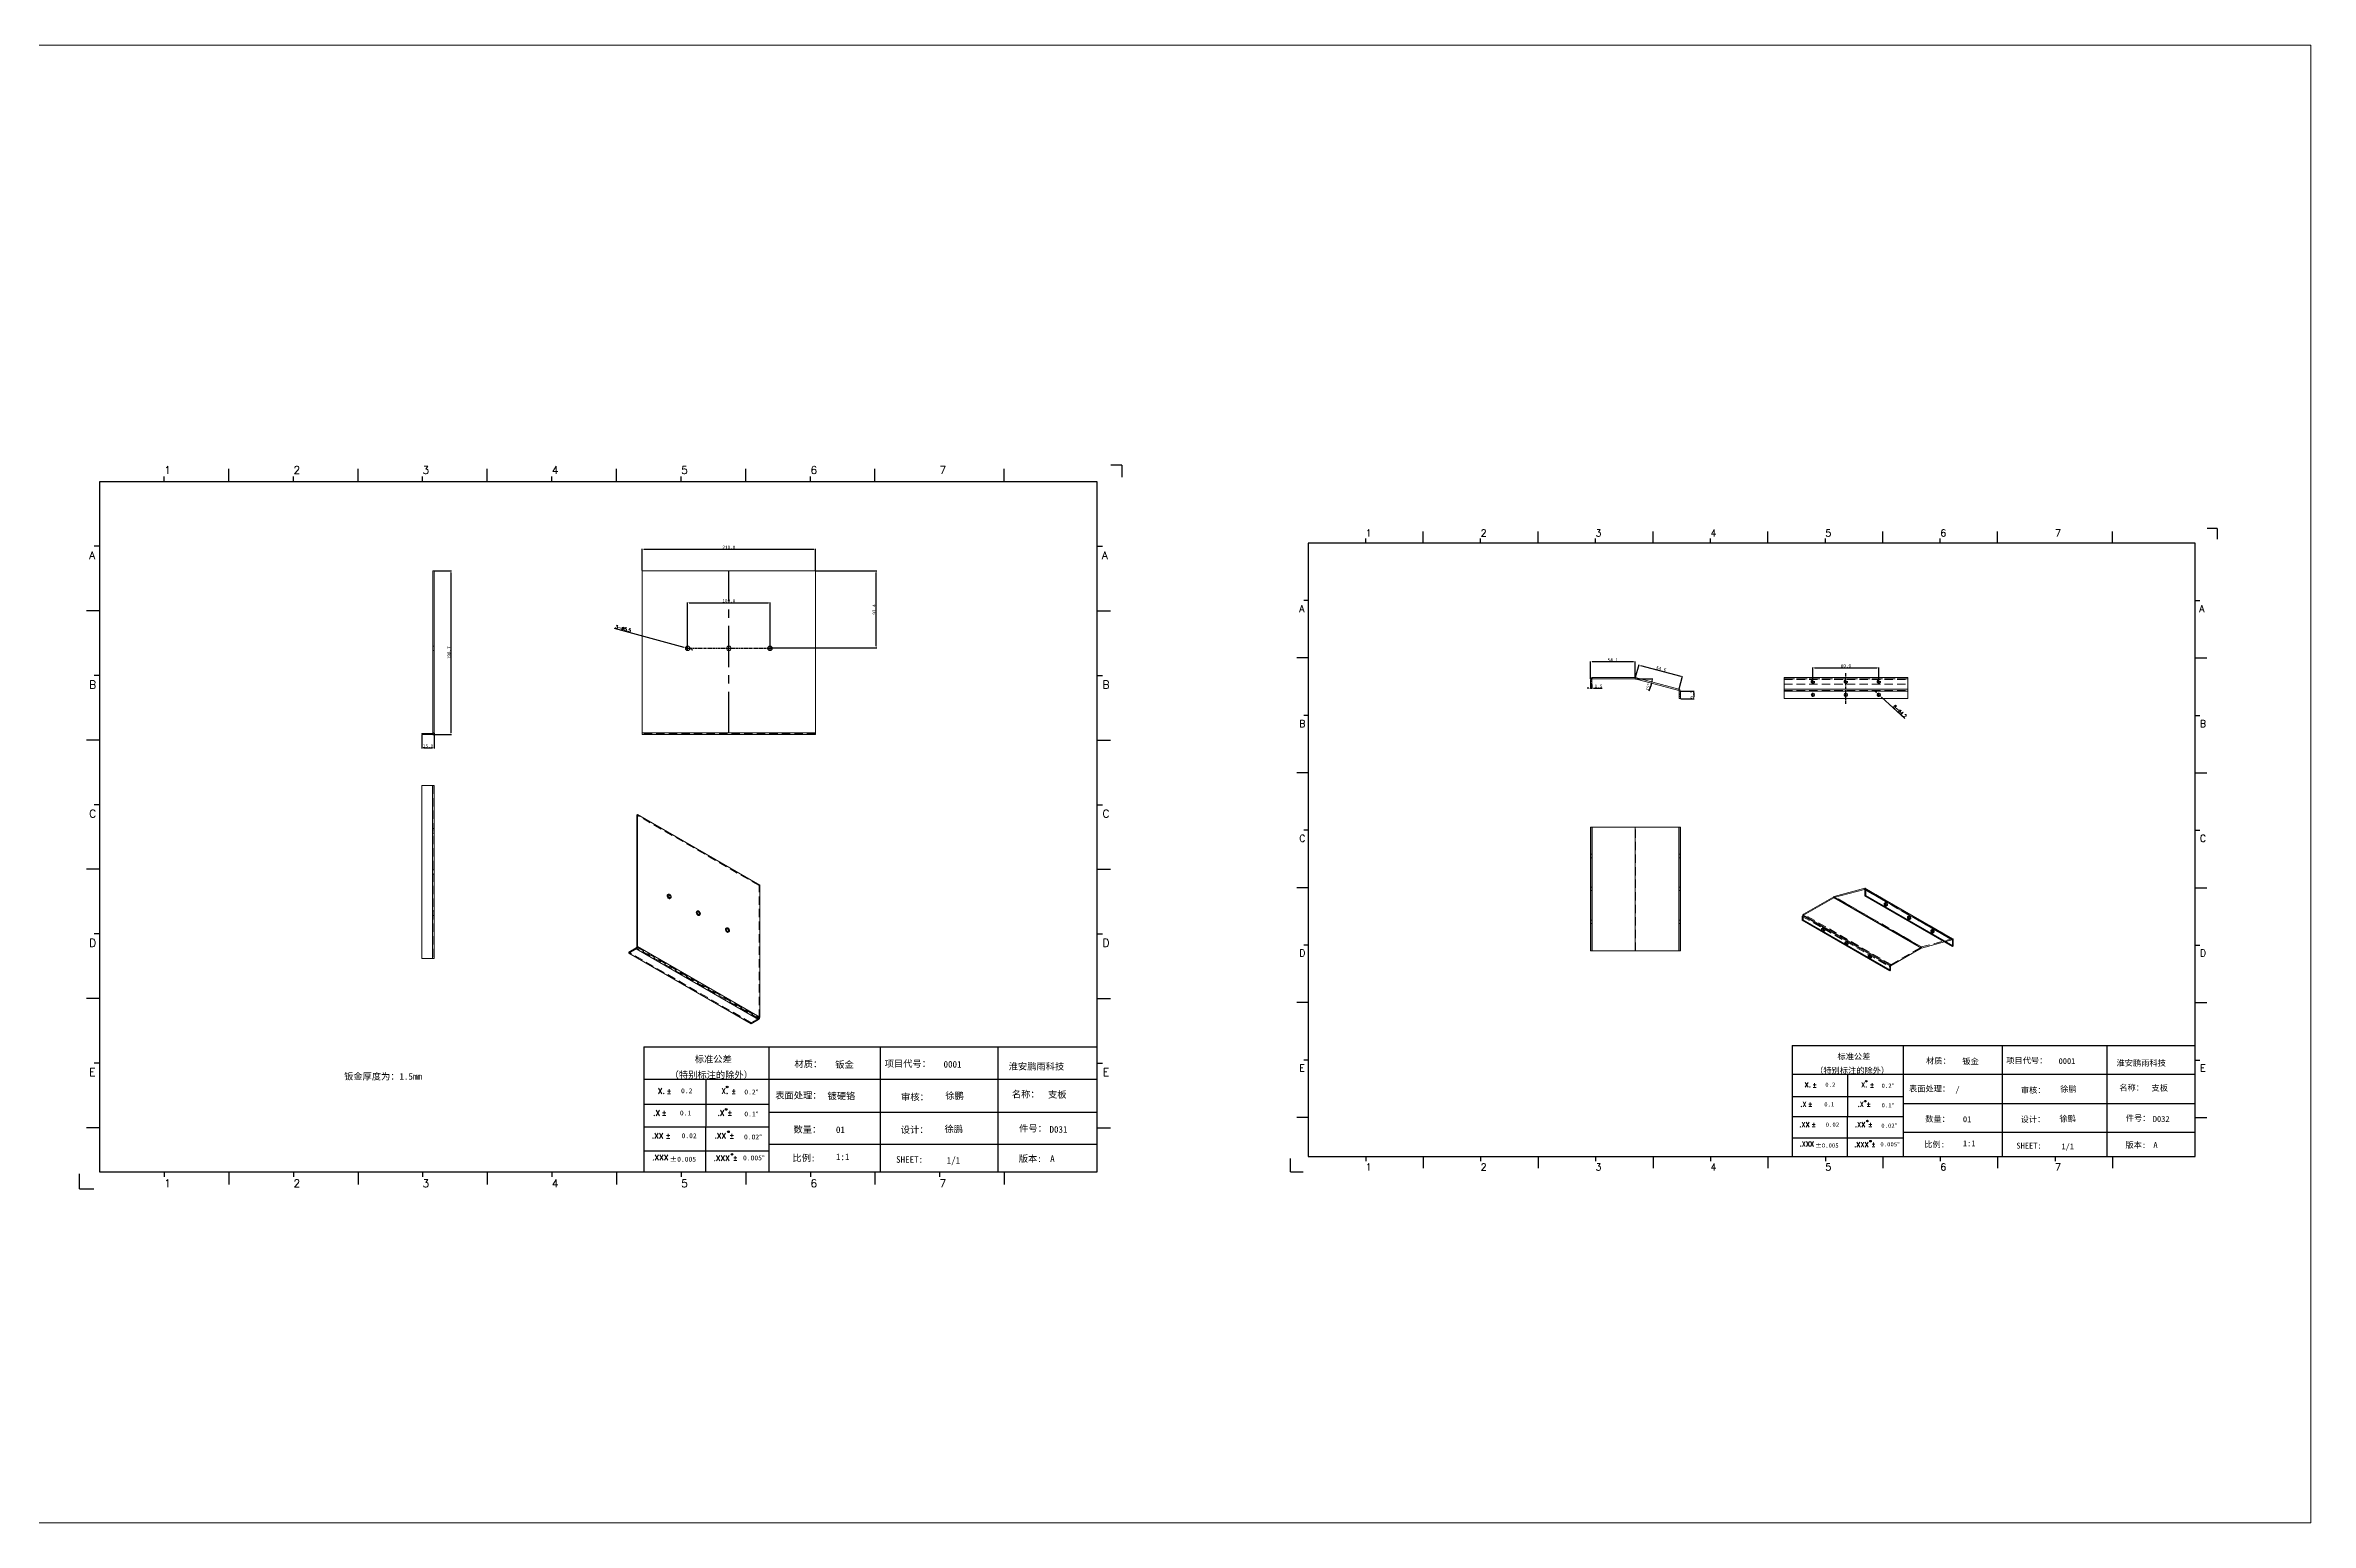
# Model space of a CAD drawing. Extents: x 83 to 30050, y -7164 to 695.
# Drawn here: x 8573 to 11322, y -4248 to -2455 of the extents above; entities that cross this region are included whole.
import ezdxf
from ezdxf.enums import TextEntityAlignment as Align

# ---------------------------------------------------------------- set-up
doc = ezdxf.new("R2010")
doc.units = 0
doc.header["$LTSCALE"] = 8
doc.header["$MEASUREMENT"] = 0
doc.header["$PDSIZE"] = 5
doc.linetypes.add('CENTER', pattern=[2, 1.25, -0.25, 0.25, -0.25])
doc.linetypes.add('HIDDEN', pattern=[1.905, 1.27, -0.635])
doc.layers.get('0').update_dxf_attribs({"linetype": 'CONTINUOUS'})
doc.layers.get('Defpoints').update_dxf_attribs({"linetype": 'CONTINUOUS'})
doc.layers.add('41', color=3, linetype='CONTINUOUS')
doc.layers.add('dim', color=82, linetype='CONTINUOUS', lineweight=9)
doc.styles.add('SIMPLEX', font='SIMPLEX')
doc.styles.get("Standard").update_dxf_attribs({"font": '', "height": 4})
doc.styles.get('Standard').set_extended_font_data('SimSun')
doc.dimstyles.new('ISO-25', dxfattribs={"dimtxt": 6, "dimasz": 2.5, "dimexe": 1.25, "dimexo": 0.625, "dimtad": 1, "dimdec": 1, "dimzin": 1, "dimdsep": 46, "dimtxsty": 'Standard', "dimcen": 2.5, "dimadec": 0, "dimazin": 0, "dimtm": 1e-09, "dimtfac": 1, "dimtdec": 1, "dimtmove": 0, "dimatfit": 3, "dimfxl": 1, "dimtolj": 1, "dimtzin": 0, "dimarcsym": 0})

# ---------------------------------------------------------------- blocks, each defined once
blk = doc.blocks.new('A$C0BB32EA6')
at = {"layer": '41'}
for p, q in [((615.6, 427.8), (12, 427.8)), ((12, 427.8), (12, 10.3)), ((51.1, 427.8), (51.1, 431)), ((90.2, 427.8), (90.2, 435.7)), ((129.3, 427.8), (129.3, 431)), ((129.3, 427.8), (129.3, 431)), ((129.3, 427.8), (129.3, 431)), ((168.4, 427.8), (168.4, 435.7)), ((168.4, 427.8), (168.4, 435.7)), ((168.4, 427.8), (168.4, 435.7)), ((207.5, 427.8), (207.5, 431)), ((207.5, 427.8), (207.5, 431)), ((246.6, 427.8), (246.6, 435.7)), ((246.6, 427.8), (246.6, 435.7)), ((285.7, 427.8), (285.7, 431)), ((324.8, 427.8), (324.8, 435.7)), ((363.9, 427.8), (363.9, 431)), ((403, 427.8), (403, 435.7)), ((442.1, 427.8), (442.1, 431)), ((481.1, 427.8), (481.1, 435.7)), ((559.3, 427.8), (559.3, 435.7)), ((615.6, 10.3), (615.6, 427.8)), ((12, 388.8), (8.9, 388.8)), ((615.6, 388.8), (618.8, 388.8)), ((12, 349.7), (4.2, 349.7)), ((615.6, 349.7), (623.5, 349.7)), ((12, 310.6), (8.9, 310.6)), ((615.6, 310.6), (618.8, 310.6)), ((12, 271.5), (4.2, 271.5)), ((615.6, 271.5), (623.5, 271.5)), ((12, 232.4), (8.9, 232.4)), ((615.6, 232.4), (618.8, 232.4)), ((12, 193.3), (4.2, 193.3)), ((615.6, 193.3), (623.5, 193.3)), ((12, 154.2), (8.9, 154.2)), ((615.6, 154.2), (618.8, 154.2)), ((12, 115.1), (4.2, 115.1)), ((615.6, 115.1), (623.5, 115.1)), ((341.3, 85.8), (615.6, 85.8)), ((341.3, 85.8), (341.3, 10.3)), ((416.9, 85.8), (416.9, 10.3)), ((484.2, 85.8), (484.2, 10.3)), ((555.4, 85.7), (555.4, 10.2)), ((12, 76), (8.9, 76)), ((615.6, 76), (618.8, 76)), ((615.6, 66.1), (341.3, 66.1)), ((378.9, 10), (379.1, 65.8)), ((341.3, 51.1), (416.9, 51.1)), ((615.6, 46.2), (416.9, 46.2)), ((12, 36.9), (4.2, 36.9)), ((341.3, 37.5), (401.1, 37.5)), ((341.3, 37.5), (416.9, 37.5)), ((615.6, 36.9), (623.5, 36.9)), ((341.3, 23), (401.9, 23)), ((341.3, 23), (401.9, 23)), ((341.3, 23), (401.9, 23)), ((341.3, 23), (401.9, 23)), ((341.3, 23), (401.9, 23)), ((341.3, 23), (416.9, 23)), ((615.6, 26.7), (416.9, 26.7)), ((12, 10.3), (615.6, 10.3)), ((51.1, 10.3), (51.1, 7.2)), ((90.2, 10.3), (90.2, 2.5)), ((129.3, 10.3), (129.3, 7.2)), ((168.4, 10.3), (168.4, 2.5)), ((207.5, 10.3), (207.5, 7.2)), ((246.6, 10.3), (246.6, 2.5)), ((285.7, 10.3), (285.7, 7.2)), ((324.8, 10.3), (324.8, 2.5)), ((326.3, 10.3), (401.9, 10.3)), ((363.9, 10.3), (363.9, 7.2)), ((403, 10.3), (403, 2.5)), ((442.1, 10.3), (442.1, 7.2)), ((481.1, 10.3), (481.1, 2.5)), ((520.2, 10.3), (520.2, 7.2)), ((559.3, 10.3), (559.3, 2.5))]:
    blk.add_line(p, q, dxfattribs=at)
at = {"layer": '41', "linetype": 'Continuous'}
for p, q in [((630.4, 437.9), (623.8, 437.9)), ((630.4, 437.9), (630.4, 430.6)), ((0, 0), (0, 9)), ((0, 0), (8.6, 0))]:
    blk.add_line(p, q, dxfattribs=at)
at = {"layer": '41'}
for centre in [(391.7, 61.6), (391.1, 48), (392.5, 34.5), (394.6, 20.8)]:
    blk.add_circle(centre, 0.516, dxfattribs=at)
at = {"layer": '41', "style": 'SIMPLEX'}
for s, height, p in [('1', 4.69, (51.1, 432.5)), ('2', 4.69, (129.3, 432.5)), ('3', 4.69, (207.5, 432.5)), ('4', 4.69, (285.7, 432.5)), ('5', 4.69, (363.9, 432.5)), ('6', 4.69, (442.1, 432.5)), ('7', 4.69, (520.2, 432.5)), ('A', 4.75, (5.8, 380.9)), ('A', 4.75, (618.3, 380.9)), ('B', 4.75, (5.8, 302.7)), ('B', 4.75, (618.7, 302.7)), ('C', 4.75, (5.8, 224.6)), ('C', 4.75, (618.7, 224.6)), ('D', 4.75, (5.8, 146.4)), ('D', 4.75, (618.7, 146.4)), ('E', 4.75, (5.8, 68.2)), ('E', 4.75, (618.9, 68.2)), ('X.', 3.28, (349.8, 57.5)), ('%%p', 3.28, (355, 57.4)), ('X.', 3.28, (388.2, 57.5)), ('%%p', 3.28, (394.1, 57.4)), ('.X', 3.28, (346.9, 44.2)), ('%%p', 3.28, (352.1, 44.3)), ('.X', 3.28, (385.9, 44.2)), ('%%p', 3.28, (391.8, 44.3)), ('.XX', 3.28, (346.2, 30.4)), ('%%p', 3.28, (354.4, 30.5)), ('.XX', 3.28, (384.1, 30.4)), ('%%p', 3.28, (393, 30.5)), ('.XXX', 3.28, (383.5, 16.8)), ('%%p', 3.28, (395.1, 17)), ('1', 4.69, (51.1, 0.9)), ('2', 4.69, (129.3, 0.9)), ('3', 4.69, (207.5, 0.9)), ('4', 4.69, (285.7, 0.9)), ('5', 4.69, (363.9, 0.9)), ('6', 4.69, (442.1, 0.9)), ('7', 4.69, (520.2, 0.9))]:
    blk.add_text(s, height=height, dxfattribs=at).set_placement(p)
at = {"layer": '41', "linetype": 'Continuous'}
for s, p in [('（特别标注的除外）', (356.9, 66.9)), ('标准公差', (372.1, 76.4)), ('材质：', (432.4, 73.5)), ('项目代号：', (487, 73.7)), ('淮安鹏雨科技', (562, 72)), ('表面处理：', (420.8, 54.5)), ('审核：', (496.9, 53.5)), ('名称：', (563.9, 55.2)), ('数量：', (431.8, 33.9)), ('设计：', (496.7, 33.7)), ('件号：', (568.3, 34.5)), ('比例:', (431.2, 16.6)), ('SHEET:', (493.9, 15.7)), ('1/1', (524.5, 15.2)), ('版本:', (568.1, 16.2))]:
    blk.add_text(s, height=4, dxfattribs=at).set_placement(p)
at = {"layer": '41'}
for s, p in [('0.2', (363.8, 57.8)), ('0.2%%D', (402.1, 57.1)), ('0.1', (363.1, 44.4)), ('0.1%%D', (402.1, 43.8)), ('0.02', (364.1, 30.6)), ('0.02%%D', (401.9, 29.9)), ('0.005%%D', (401.3, 17.2))]:
    blk.add_text(s, height=2.93, dxfattribs=at).set_placement(p)
at = {"layer": '41', "style": 'SIMPLEX'}
blk.add_text('.XXX', height=3.28, dxfattribs=at).set_placement((351.3, 18.9), align=Align.MIDDLE_CENTER)
at = {"layer": '41'}
blk.add_text('%%P0.005', height=2.93, dxfattribs=at).set_placement((364.9, 17.9), align=Align.MIDDLE_CENTER)
at = {"layer": '41', "linetype": 'Continuous'}
for tag, p in [('材质', (457.1, 73.1)), ('代号', (522.6, 73.3)), ('表面处理', (452.4, 54.1)), ('审核', (523.7, 54.3)), ('名称', (585.8, 55)), ('数量', (457.5, 33.7)), ('设计', (523.2, 34.1)), ('件号', (586.7, 33.9)), ('比例', (457.5, 17.3)), ('版本', (587.1, 16.2))]:
    blk.add_attdef(tag, p, '', height=4, dxfattribs=at)
blk = doc.blocks.new('*D1377')
at = {"layer": 'Defpoints', "color": 0}
for p in [(9029.4, -3291.3), (9044.4, -3289.1), (9044.4, -3307.5)]:
    blk.add_point(p, dxfattribs=at)
at = {"layer": 'dim', "color": 0, "lineweight": -2}
for p, q in [((9029.4, -3291.8), (9029.4, -3308)), ((9044.4, -3289.6), (9044.4, -3308)), ((9031.4, -3307.5), (9042.4, -3307.5))]:
    blk.add_line(p, q, dxfattribs=at)
at = {"layer": 'dim', "color": 0}
for points in [[(9031.4, -3307.1), (9031.4, -3307.8), (9029.4, -3307.5)], [(9042.4, -3307.1), (9042.4, -3307.8), (9044.4, -3307.5)]]:
    blk.add_solid(points, dxfattribs=at)
at = {"layer": 'dim', "color": 0, "insert": (9036.9, -3305), "char_height": 4, "attachment_point": 5}
blk.add_mtext('\\A1;15.0', dxfattribs=at)
blk = doc.blocks.new('*D1378')
at = {"layer": 'Defpoints', "color": 0}
for p in [(9044.4, -3092.7), (9042.2, -3291.3), (9064.8, -3291.3)]:
    blk.add_point(p, dxfattribs=at)
at = {"layer": 'dim', "color": 0, "lineweight": -2}
for p, q in [((9044.9, -3092.7), (9065.3, -3092.7)), ((9064.8, -3094.7), (9064.8, -3289.3)), ((9042.7, -3291.3), (9065.3, -3291.3))]:
    blk.add_line(p, q, dxfattribs=at)
at = {"layer": 'dim', "color": 0}
for points in [[(9064.5, -3094.7), (9065.1, -3094.7), (9064.8, -3092.7)], [(9064.5, -3289.3), (9065.1, -3289.3), (9064.8, -3291.3)]]:
    blk.add_solid(points, dxfattribs=at)
at = {"layer": 'dim', "color": 0, "insert": (9062.3, -3192), "char_height": 4, "attachment_point": 5, "rotation": 90}
blk.add_mtext('\\A1;198.7', dxfattribs=at)
blk = doc.blocks.new('*D1379')
at = {"layer": 'Defpoints', "color": 0}
for p in [(9507, -3066.4), (9297, -3092.7), (9507, -3092.7)]:
    blk.add_point(p, dxfattribs=at)
at = {"layer": 'dim', "color": 0, "lineweight": -2}
for p, q in [((9297, -3092.2), (9297, -3065.9)), ((9299, -3066.4), (9505, -3066.4)), ((9507, -3092.2), (9507, -3065.9))]:
    blk.add_line(p, q, dxfattribs=at)
at = {"layer": 'dim', "color": 0}
for points in [[(9299, -3066.1), (9299, -3066.8), (9297, -3066.4)], [(9505, -3066.1), (9505, -3066.8), (9507, -3066.4)]]:
    blk.add_solid(points, dxfattribs=at)
at = {"layer": 'dim', "color": 0, "insert": (9402, -3063.9), "char_height": 4, "attachment_point": 5}
blk.add_mtext('\\A1;210.0', dxfattribs=at)
blk = doc.blocks.new('*D1380')
at = {"layer": 'Defpoints', "color": 0}
for p in [(9452, -3131.3), (9352, -3186.6), (9452, -3186.6)]:
    blk.add_point(p, dxfattribs=at)
at = {"layer": 'dim', "color": 0, "lineweight": -2}
for p, q in [((9352, -3186.1), (9352, -3130.8)), ((9354, -3131.3), (9450, -3131.3)), ((9452, -3186.1), (9452, -3130.8))]:
    blk.add_line(p, q, dxfattribs=at)
at = {"layer": 'dim', "color": 0}
for points in [[(9354, -3131), (9354, -3131.7), (9352, -3131.3)], [(9450, -3131), (9450, -3131.7), (9452, -3131.3)]]:
    blk.add_solid(points, dxfattribs=at)
at = {"layer": 'dim', "color": 0, "insert": (9402, -3128.8), "char_height": 4, "attachment_point": 5}
blk.add_mtext('\\A1;100.0', dxfattribs=at)
blk = doc.blocks.new('*D1381')
at = {"layer": 'Defpoints', "color": 0}
for p in [(9507, -3092.7), (9580.9, -3092.7), (9452, -3186.1)]:
    blk.add_point(p, dxfattribs=at)
at = {"layer": 'dim', "color": 0, "lineweight": -2}
for p, q in [((9507.5, -3092.7), (9581.4, -3092.7)), ((9580.9, -3184.1), (9580.9, -3094.7)), ((9452.5, -3186.1), (9581.4, -3186.1))]:
    blk.add_line(p, q, dxfattribs=at)
at = {"layer": 'dim', "color": 0}
for points in [[(9580.6, -3094.7), (9581.2, -3094.7), (9580.9, -3092.7)], [(9580.6, -3184.1), (9581.2, -3184.1), (9580.9, -3186.1)]]:
    blk.add_solid(points, dxfattribs=at)
at = {"layer": 'dim', "color": 0, "insert": (9578.4, -3139.4), "char_height": 4, "attachment_point": 5, "rotation": 90}
blk.add_mtext('\\A1;93.4', dxfattribs=at)
blk = doc.blocks.new('*D1382')
at = {"layer": 'Defpoints', "color": 0}
for p in [(9349.3, -3185.8), (9354.6, -3187.3)]:
    blk.add_point(p, dxfattribs=at)
at = {"layer": 'dim', "color": 0, "lineweight": -2}
for p, q in [((9263, -3162.2), (9347.4, -3185.3)), ((9354.6, -3187.3), (9349.3, -3185.8)), ((9356.6, -3187.8), (9358.5, -3188.4))]:
    blk.add_line(p, q, dxfattribs=at)
at = {"layer": 'dim', "color": 0}
for points in [[(9347.5, -3185), (9347.3, -3185.6), (9349.3, -3185.8)], [(9356.6, -3187.5), (9356.5, -3188.1), (9354.6, -3187.3)]]:
    blk.add_solid(points, dxfattribs=at)
at = {"layer": 'dim', "color": 0, "insert": (9273.7, -3162.6), "char_height": 4, "attachment_point": 5, "rotation": 344.6968}
blk.add_mtext('\\A1;{\\Ftxt,bigfont|c134;3-∅5.5}', dxfattribs=at)
blk = doc.blocks.new('*D1383')
at = {"layer": 'Defpoints', "color": 0}
for p in [(10797.6, -3210.2), (10717.6, -3227), (10797.6, -3227)]:
    blk.add_point(p, dxfattribs=at)
at = {"layer": 'dim', "color": 0, "lineweight": -2}
for p, q in [((10717.6, -3226.5), (10717.6, -3209.7)), ((10719.6, -3210.2), (10795.6, -3210.2)), ((10797.6, -3226.5), (10797.6, -3209.7))]:
    blk.add_line(p, q, dxfattribs=at)
at = {"layer": 'dim', "color": 0}
for points in [[(10719.6, -3209.9), (10719.6, -3210.6), (10717.6, -3210.2)], [(10795.6, -3209.9), (10795.6, -3210.6), (10797.6, -3210.2)]]:
    blk.add_solid(points, dxfattribs=at)
at = {"layer": 'dim', "color": 0, "insert": (10757.6, -3207.7), "char_height": 4, "attachment_point": 5}
blk.add_mtext('\\A1;80.0', dxfattribs=at)
blk = doc.blocks.new('*D1384')
at = {"layer": 'Defpoints', "color": 0}
for p in [(10796, -3241.6), (10799.1, -3244.4)]:
    blk.add_point(p, dxfattribs=at)
at = {"layer": 'dim', "color": 0, "lineweight": -2}
for p, q in [((10794.5, -3240.3), (10793.1, -3238.9)), ((10796, -3241.6), (10799.1, -3244.4)), ((10829.1, -3271.9), (10800.6, -3245.8))]:
    blk.add_line(p, q, dxfattribs=at)
at = {"layer": 'dim', "color": 0}
for points in [[(10794.8, -3240), (10794.3, -3240.5), (10796, -3241.6)], [(10800.8, -3245.5), (10800.3, -3246), (10799.1, -3244.4)]]:
    blk.add_solid(points, dxfattribs=at)
at = {"layer": 'dim', "color": 0, "insert": (10823.1, -3263), "char_height": 4, "attachment_point": 5, "rotation": 317.5299}
blk.add_mtext('\\A1;{\\Ftxt,bigfont|c134;6-∅4.2}', dxfattribs=at)
blk = doc.blocks.new('*D1385')
at = {"layer": 'Defpoints', "color": 0}
for p in [(10447.6, -3203.1), (10447.6, -3224.3), (10501.7, -3222)]:
    blk.add_point(p, dxfattribs=at)
at = {"layer": 'dim', "color": 0, "lineweight": -2}
for p, q in [((10447.6, -3223.8), (10447.6, -3202.6)), ((10499.7, -3203.1), (10449.6, -3203.1)), ((10501.7, -3221.5), (10501.7, -3202.6))]:
    blk.add_line(p, q, dxfattribs=at)
at = {"layer": 'dim', "color": 0}
for points in [[(10449.6, -3202.8), (10449.6, -3203.4), (10447.6, -3203.1)], [(10499.7, -3202.8), (10499.7, -3203.4), (10501.7, -3203.1)]]:
    blk.add_solid(points, dxfattribs=at)
at = {"layer": 'dim', "color": 0, "insert": (10474.7, -3200.6), "char_height": 4, "attachment_point": 5}
blk.add_mtext('\\A1;54.1', dxfattribs=at)
blk = doc.blocks.new('*D1386')
at = {"layer": 'Defpoints', "color": 0}
for p in [(10502.3, -3222.1), (10555, -3236.2), (10559.1, -3221)]:
    blk.add_point(p, dxfattribs=at)
at = {"layer": 'dim', "color": 0, "lineweight": -2}
for p, q in [((10502.4, -3221.6), (10506.5, -3206.4)), ((10508.3, -3207.4), (10557.2, -3220.5)), ((10555.2, -3235.7), (10559.2, -3220.5))]:
    blk.add_line(p, q, dxfattribs=at)
at = {"layer": 'dim', "color": 0}
for points in [[(10508.4, -3207.1), (10508.2, -3207.7), (10506.4, -3206.9)], [(10557.3, -3220.2), (10557.1, -3220.8), (10559.1, -3221)]]:
    blk.add_solid(points, dxfattribs=at)
at = {"layer": 'dim', "color": 0, "insert": (10533.4, -3211.5), "char_height": 4, "attachment_point": 5, "rotation": 345}
blk.add_mtext('\\A1;54.6', dxfattribs=at)
blk = doc.blocks.new('*D1387')
at = {"layer": 'Defpoints', "color": 0}
for p in [(10556.7, -3238.4), (10556.7, -3247.7), (10573.1, -3247.7)]:
    blk.add_point(p, dxfattribs=at)
at = {"layer": 'dim', "color": 0, "lineweight": -2}
for p, q in [((10557.2, -3238.4), (10573.6, -3238.4)), ((10573.1, -3240.4), (10573.1, -3245.7)), ((10557.2, -3247.7), (10573.6, -3247.7))]:
    blk.add_line(p, q, dxfattribs=at)
at = {"layer": 'dim', "color": 0}
for points in [[(10572.8, -3240.4), (10573.5, -3240.4), (10573.1, -3238.4)], [(10572.8, -3245.7), (10573.5, -3245.7), (10573.1, -3247.7)]]:
    blk.add_solid(points, dxfattribs=at)
at = {"layer": 'dim', "color": 0, "insert": (10570.6, -3243), "char_height": 4, "attachment_point": 5, "rotation": 90}
blk.add_mtext('\\A1;9.3', dxfattribs=at)
blk = doc.blocks.new('*D1388')
at = {"layer": 'Defpoints', "color": 0}
for p in [(10449.8, -3223.5), (10501.7, -3223.5), (10501.9, -3223.5), (10522.6, -3225.3), (10554.6, -3237.7)]:
    blk.add_point(p, dxfattribs=at)
at = {"layer": 'dim', "color": 0, "lineweight": -2}
for p, q in [((10502.3, -3223.5), (10523.2, -3223.5)), ((10521.4, -3230.8), (10518.6, -3238.4))]:
    blk.add_line(p, q, dxfattribs=at)
for start, end in [(339.5157, 345), (350.4843, 354.5157)]:
    blk.add_arc((10501.8, -3223.5), 20.9, start, end, dxfattribs=at)
at = {"layer": 'dim', "color": 0}
for points in [[(10522.8, -3227), (10522.1, -3226.9), (10522, -3228.9)], [(10522.3, -3225.5), (10523, -3225.5), (10522.7, -3223.5)]]:
    blk.add_solid(points, dxfattribs=at)
at = {"layer": 'dim', "color": 0, "insert": (10517.6, -3233.8), "char_height": 4, "attachment_point": 5, "rotation": 69.5157}
blk.add_mtext('\\A1;15°', dxfattribs=at)
blk = doc.blocks.new('*D1389')
at = {"layer": 'Defpoints', "color": 0}
for p in [(10447.6, -3230), (10449.1, -3230), (10449.1, -3235)]:
    blk.add_point(p, dxfattribs=at)
at = {"layer": 'dim', "color": 0, "lineweight": -2}
for p, q in [((10445.6, -3235), (10443.6, -3235)), ((10447.6, -3230.5), (10447.6, -3235.5)), ((10447.6, -3235), (10449.1, -3235)), ((10449.1, -3230.5), (10449.1, -3235.5)), ((10451.1, -3235), (10461.6, -3235))]:
    blk.add_line(p, q, dxfattribs=at)
at = {"layer": 'dim', "color": 0}
for points in [[(10445.6, -3234.6), (10445.6, -3235.3), (10447.6, -3235)], [(10451.1, -3234.6), (10451.1, -3235.3), (10449.1, -3235)]]:
    blk.add_solid(points, dxfattribs=at)
at = {"layer": 'dim', "color": 0, "insert": (10457.4, -3232.5), "char_height": 4, "attachment_point": 5}
blk.add_mtext('\\A1;1.5', dxfattribs=at)

msp = doc.modelspace()

# ---------------------------------------------------------------- linework, layer by layer
at = {"color": 7, "linetype": 'Continuous', "lineweight": 15}
for p, q in [((9042.919, -3092.663), (9044.419, -3092.663)), ((9042.919, -3289.086), (9042.919, -3092.663)), ((9044.419, -3289.086), (9044.419, -3092.663)), ((9296.976, -3289.086), (9296.976, -3092.663)), ((9506.976, -3092.663), (9296.976, -3092.663)), ((9506.976, -3289.086), (9506.976, -3092.663)), ((10447.607, -3224.256), (10447.607, -3230.019)), ((10449.107, -3224.256), (10447.607, -3224.256)), ((10447.607, -3230.019), (10449.107, -3230.019)), ((10449.107, -3224.256), (10449.107, -3230.019)), ((10449.844, -3222.019), (10501.715, -3222.019)), ((10449.844, -3223.519), (10449.844, -3222.019)), ((10449.844, -3223.519), (10501.715, -3223.519)), ((10501.715, -3223.519), (10501.715, -3222.019)), ((10501.906, -3223.544), (10502.294, -3222.095)), ((10554.633, -3237.672), (10501.906, -3223.544)), ((10555.021, -3236.223), (10502.294, -3222.095)), ((10554.633, -3237.672), (10555.021, -3236.223)), ((10555.179, -3238.384), (10556.679, -3238.384)), ((10555.179, -3247.668), (10555.179, -3238.384)), ((10556.679, -3247.668), (10556.679, -3238.384)), ((10682.55, -3222.095), (10682.55, -3222.019)), ((10682.55, -3222.019), (10832.55, -3222.019)), ((10832.55, -3222.095), (10682.55, -3222.095)), ((10682.55, -3236.223), (10682.55, -3222.095)), ((10682.55, -3238.384), (10682.55, -3236.223)), ((10682.55, -3236.223), (10832.55, -3236.223)), ((10682.55, -3247.668), (10682.55, -3238.384)), ((10832.55, -3238.384), (10682.55, -3238.384)), ((10832.55, -3222.019), (10832.55, -3222.095)), ((10832.55, -3222.095), (10832.55, -3236.223)), ((10832.55, -3236.223), (10832.55, -3238.384)), ((10832.55, -3238.384), (10832.55, -3247.668)), ((10556.679, -3247.668), (10555.179, -3247.668)), ((10832.55, -3247.668), (10682.55, -3247.668)), ((9029.419, -3291.323), (9029.419, -3289.823)), ((9029.419, -3289.823), (9042.182, -3289.823)), ((9029.419, -3291.323), (9042.182, -3291.323)), ((9042.182, -3289.823), (9042.182, -3291.323)), ((9042.919, -3289.086), (9044.419, -3289.086)), ((9296.976, -3289.086), (9506.976, -3289.086)), ((9296.976, -3291.323), (9296.976, -3289.086)), ((9506.976, -3291.323), (9296.976, -3291.323)), ((9506.976, -3289.086), (9506.976, -3291.323)), ((9029.419, -3353.086), (9042.182, -3353.086)), ((9029.419, -3563.086), (9029.419, -3353.086)), ((9042.182, -3563.086), (9042.182, -3353.086)), ((9042.182, -3353.086), (9044.419, -3353.086)), ((9044.419, -3353.086), (9044.419, -3563.086)), ((9290.203, -3388.863), (9291.263, -3388.25)), ((9290.203, -3549.25), (9290.203, -3388.863)), ((9291.263, -3548.638), (9291.263, -3388.25)), ((9439.756, -3473.973), (9291.263, -3388.25)), ((10447.607, -3403.641), (10447.607, -3553.641)), ((10447.607, -3403.641), (10449.107, -3403.641)), ((10449.107, -3403.641), (10449.107, -3553.641)), ((10449.844, -3403.641), (10449.107, -3403.641)), ((10449.844, -3553.641), (10449.844, -3403.641)), ((10449.844, -3403.641), (10501.715, -3403.641)), ((10501.906, -3403.641), (10501.715, -3403.641)), ((10501.715, -3403.641), (10501.715, -3553.641)), ((10501.906, -3553.641), (10501.906, -3403.641)), ((10554.633, -3403.641), (10501.906, -3403.641)), ((10555.179, -3403.641), (10554.633, -3403.641)), ((10554.633, -3403.641), (10554.633, -3553.641)), ((10556.679, -3403.641), (10555.179, -3403.641)), ((10555.179, -3553.641), (10555.179, -3403.641)), ((10556.679, -3553.641), (10556.679, -3403.641)), ((9439.756, -3634.361), (9439.756, -3473.973)), ((10706.234, -3509.21), (10742.913, -3488.037)), ((10706.234, -3510.435), (10742.913, -3489.261)), ((10742.913, -3489.261), (10742.913, -3488.037)), ((10742.913, -3489.261), (10848.979, -3550.492)), ((10780.331, -3479.217), (10743.047, -3489.204)), ((10743.047, -3489.204), (10743.322, -3487.862)), ((10849.113, -3550.435), (10743.047, -3489.204)), ((10780.606, -3477.875), (10743.322, -3487.862)), ((10780.331, -3479.217), (10780.606, -3477.875)), ((10780.331, -3479.217), (10780.7, -3479.429)), ((10780.717, -3479.575), (10781.778, -3478.963)), ((10780.717, -3487.155), (10780.717, -3479.575)), ((10781.778, -3486.543), (10780.717, -3487.155)), ((10886.783, -3548.386), (10780.717, -3487.155)), ((10887.381, -3539.169), (10781.315, -3477.939)), ((10781.778, -3486.543), (10781.778, -3478.963)), ((10887.844, -3540.193), (10781.778, -3478.963)), ((10887.844, -3547.774), (10781.778, -3486.543)), ((10705.714, -3511.337), (10704.653, -3511.95)), ((10704.653, -3511.95), (10704.653, -3516.656)), ((10704.653, -3516.656), (10705.714, -3516.043)), ((10704.653, -3516.656), (10810.719, -3577.886)), ((10705.714, -3511.337), (10705.714, -3516.043)), ((10705.714, -3511.337), (10811.78, -3572.568)), ((10705.714, -3516.043), (10811.78, -3577.274)), ((10706.234, -3510.435), (10706.234, -3509.21)), ((10812.3, -3571.666), (10706.234, -3510.435)), ((10849.113, -3550.435), (10877.268, -3542.893)), ((10887.844, -3540.193), (10887.844, -3547.774)), ((9042.182, -3563.086), (9029.419, -3563.086)), ((9044.419, -3563.086), (9042.182, -3563.086)), ((9280.657, -3555.363), (9289.682, -3550.153)), ((9280.657, -3556.587), (9289.682, -3551.377)), ((9280.657, -3556.587), (9280.657, -3555.363)), ((9429.149, -3642.31), (9280.657, -3556.587)), ((9289.682, -3550.153), (9289.682, -3551.377)), ((9438.174, -3637.1), (9289.682, -3551.377)), ((9290.203, -3549.25), (9291.263, -3548.638)), ((9291.263, -3548.638), (9439.756, -3634.361)), ((10447.607, -3553.641), (10449.107, -3553.641)), ((10449.107, -3553.641), (10449.844, -3553.641)), ((10449.844, -3553.641), (10501.715, -3553.641)), ((10501.715, -3553.641), (10501.906, -3553.641)), ((10501.906, -3553.641), (10554.633, -3553.641)), ((10554.633, -3553.641), (10555.179, -3553.641)), ((10556.679, -3553.641), (10555.179, -3553.641)), ((10811.78, -3577.274), (10811.78, -3572.568)), ((10812.3, -3571.666), (10848.979, -3550.492)), ((10887.844, -3547.774), (10886.783, -3548.386)), ((10810.719, -3577.886), (10811.78, -3577.274)), ((9438.174, -3637.1), (9429.149, -3642.31))]:
    msp.add_line(p, q, dxfattribs=at)
at = {"color": 1, "linetype": 'CENTER', "ltscale": 4.989154}
msp.add_line((9401.976, -3289.086), (9401.976, -3092.663), dxfattribs=at)
at = {"color": 7, "linetype": 'HIDDEN', "lineweight": 0}
for p, q in [((9044.419, -3183.823), (9042.919, -3183.823)), ((9042.919, -3189.323), (9044.419, -3189.323)), ((10449.107, -3224.919), (10447.607, -3224.919)), ((10447.607, -3229.119), (10449.107, -3229.119)), ((10556.679, -3240.926), (10555.179, -3240.926)), ((10682.55, -3223.519), (10832.55, -3223.519)), ((10832.55, -3223.544), (10682.55, -3223.544)), ((10682.55, -3224.256), (10832.55, -3224.256)), ((10682.55, -3230.019), (10832.55, -3230.019)), ((10682.55, -3237.672), (10832.55, -3237.672)), ((10555.179, -3245.126), (10556.679, -3245.126)), ((9506.976, -3289.823), (9296.976, -3289.823)), ((9042.919, -3353.086), (9042.919, -3563.086)), ((9044.419, -3405.336), (9042.919, -3405.336)), ((9438.695, -3474.586), (9290.203, -3388.863)), ((10502.294, -3553.641), (10502.294, -3403.641)), ((10555.021, -3403.641), (10555.021, -3553.641)), ((9042.919, -3410.836), (9044.419, -3410.836)), ((9044.419, -3455.336), (9042.919, -3455.336)), ((9042.919, -3460.836), (9044.419, -3460.836)), ((10449.107, -3436.541), (10447.607, -3436.541)), ((10447.607, -3440.741), (10449.107, -3440.741)), ((10556.679, -3436.541), (10555.179, -3436.541)), ((10555.179, -3440.741), (10556.679, -3440.741)), ((9328.779, -3485.001), (9327.719, -3485.614)), ((9330.469, -3490.377), (9331.529, -3489.765)), ((9439.756, -3473.973), (9438.695, -3474.586)), ((9438.695, -3634.973), (9438.695, -3474.586)), ((10449.107, -3476.541), (10447.607, -3476.541)), ((10447.607, -3480.741), (10449.107, -3480.741)), ((10556.679, -3476.541), (10555.179, -3476.541)), ((10555.179, -3480.741), (10556.679, -3480.741)), ((10742.913, -3488.037), (10848.979, -3549.267)), ((10849.388, -3549.093), (10743.322, -3487.862)), ((10886.631, -3540.468), (10780.565, -3479.238)), ((10780.606, -3477.875), (10886.672, -3539.106)), ((10780.7, -3479.429), (10886.397, -3540.447)), ((10886.783, -3540.805), (10780.717, -3479.575)), ((9044.419, -3505.336), (9042.919, -3505.336)), ((9042.919, -3510.836), (9044.419, -3510.836)), ((9364.135, -3505.412), (9363.074, -3506.024)), ((9365.824, -3510.787), (9366.885, -3510.175)), ((10449.107, -3516.541), (10447.607, -3516.541)), ((10556.679, -3516.541), (10555.179, -3516.541)), ((10704.653, -3511.95), (10810.719, -3573.18)), ((10812.3, -3570.441), (10706.234, -3509.21)), ((10805.477, -3495.221), (10804.416, -3495.834)), ((10806.516, -3499.471), (10807.577, -3498.859)), ((10833.761, -3511.549), (10832.7, -3512.162)), ((10834.8, -3515.799), (10835.861, -3515.187)), ((9399.49, -3525.822), (9398.429, -3526.434)), ((9401.179, -3531.197), (9402.24, -3530.585)), ((10447.607, -3520.741), (10449.107, -3520.741)), ((10555.179, -3520.741), (10556.679, -3520.741)), ((10729.412, -3526.062), (10728.352, -3526.675)), ((10730.452, -3530.312), (10731.512, -3529.7)), ((10757.697, -3542.39), (10756.636, -3543.003)), ((10758.736, -3546.64), (10759.796, -3546.028)), ((10849.388, -3549.093), (10886.672, -3539.106)), ((10862.045, -3527.878), (10860.985, -3528.49)), ((10863.085, -3532.127), (10864.145, -3531.515)), ((10877.268, -3542.893), (10886.397, -3540.447)), ((10886.397, -3540.447), (10886.672, -3539.106)), ((10886.783, -3540.805), (10887.844, -3540.193)), ((10886.783, -3540.805), (10886.783, -3548.386)), ((9429.149, -3641.086), (9280.657, -3555.363)), ((9438.174, -3635.875), (9289.682, -3550.153)), ((9290.203, -3549.25), (9438.695, -3634.973)), ((10785.981, -3558.719), (10784.92, -3559.331)), ((10787.02, -3562.968), (10788.081, -3562.356)), ((10811.78, -3572.568), (10810.719, -3573.18)), ((10810.719, -3577.886), (10810.719, -3573.18)), ((10812.3, -3570.441), (10848.979, -3549.267)), ((10812.3, -3571.666), (10812.3, -3570.441)), ((10848.979, -3550.492), (10848.979, -3549.267)), ((10849.113, -3550.435), (10849.388, -3549.093)), ((9438.174, -3635.875), (9429.149, -3641.086)), ((9429.149, -3642.31), (9429.149, -3641.086)), ((9438.174, -3635.875), (9438.174, -3637.1)), ((9438.695, -3634.973), (9439.756, -3634.361))]:
    msp.add_line(p, q, dxfattribs=at)
at = {"color": 1, "linetype": 'CENTER', "ltscale": 0.34925}
for p, q in [((9348.951, -3186.573), (9451.976, -3186.573)), ((9351.976, -3189.598), (9351.976, -3183.548)), ((9398.951, -3186.573), (9405.001, -3186.573)), ((9401.976, -3189.598), (9401.976, -3183.548)), ((9448.951, -3186.573), (9455.001, -3186.573)), ((9451.976, -3189.598), (9451.976, -3183.548))]:
    msp.add_line(p, q, dxfattribs=at)
at = {"color": 1, "linetype": 'CENTER', "ltscale": 0.0381}
for p, q in [((10449.107, -3227.019), (10447.607, -3227.019)), ((10556.679, -3243.026), (10555.179, -3243.026))]:
    msp.add_line(p, q, dxfattribs=at)
at = {"color": 1, "linetype": 'CENTER', "ltscale": 0.2667}
for p, q in [((10715.24, -3227.019), (10719.86, -3227.019)), ((10715.24, -3243.026), (10719.86, -3243.026)), ((10717.55, -3229.329), (10717.55, -3224.709)), ((10717.55, -3245.336), (10717.55, -3240.716)), ((10755.24, -3227.019), (10759.86, -3227.019)), ((10755.24, -3243.026), (10759.86, -3243.026)), ((10757.55, -3229.329), (10757.55, -3224.709)), ((10757.55, -3245.336), (10757.55, -3240.716)), ((10795.24, -3227.019), (10799.86, -3227.019)), ((10795.24, -3243.026), (10799.86, -3243.026)), ((10797.55, -3229.329), (10797.55, -3224.709)), ((10797.55, -3245.336), (10797.55, -3240.716))]:
    msp.add_line(p, q, dxfattribs=at)
at = {"color": 1, "linetype": 'CENTER', "ltscale": 0.358858}
msp.add_line((10757.55, -3253.832), (10757.55, -3216.769), dxfattribs=at)
at = {"color": 7, "linetype": 'HIDDEN', "lineweight": 0, "flags": 128}
for points in [[(9329.094, -3490.241), (9328.569, -3489.855), (9328.083, -3489.331), (9327.673, -3488.708), (9327.367, -3488.032), (9327.19, -3487.353), (9327.154, -3486.722), (9327.261, -3486.186), (9327.505, -3485.783), (9327.866, -3485.545), (9328.319, -3485.488), (9328.355, -3485.492)], [(9364.449, -3510.651), (9363.924, -3510.265), (9363.439, -3509.741), (9363.028, -3509.118), (9362.722, -3508.442), (9362.545, -3507.763), (9362.509, -3507.132), (9362.617, -3506.596), (9362.86, -3506.193), (9363.222, -3505.955), (9363.674, -3505.899), (9363.711, -3505.902)], [(10806.903, -3498.916), (10806.81, -3499.158), (10806.61, -3499.406), (10806.339, -3499.543), (10806.013, -3499.562), (10805.652, -3499.461), (10805.28, -3499.246), (10804.919, -3498.931), (10804.593, -3498.536), (10804.322, -3498.085), (10804.123, -3497.607), (10804.008, -3497.132), (10803.984, -3496.689), (10804.054, -3496.307), (10804.212, -3496.01), (10804.45, -3495.816), (10804.751, -3495.737), (10805.09, -3495.776)], [(10833.75, -3515.695), (10833.381, -3515.428), (10833.035, -3515.07), (10832.734, -3514.644), (10832.497, -3514.176), (10832.338, -3513.695), (10832.268, -3513.233), (10832.292, -3512.817), (10832.407, -3512.475), (10832.606, -3512.227), (10832.878, -3512.089), (10833.204, -3512.071), (10833.375, -3512.105)], [(10835.187, -3515.244), (10835.163, -3515.326), (10835.004, -3515.623), (10834.767, -3515.817), (10834.466, -3515.896), (10834.12, -3515.855), (10833.75, -3515.695)], [(9399.804, -3531.061), (9399.28, -3530.675), (9398.794, -3530.151), (9398.383, -3529.528), (9398.078, -3528.852), (9397.9, -3528.173), (9397.864, -3527.543), (9397.972, -3527.006), (9398.216, -3526.604), (9398.577, -3526.365), (9399.03, -3526.309), (9399.066, -3526.312)], [(10730.838, -3529.757), (10730.745, -3529.999), (10730.546, -3530.247), (10730.274, -3530.384), (10729.948, -3530.403), (10729.588, -3530.302), (10729.216, -3530.087), (10728.855, -3529.772), (10728.529, -3529.377), (10728.257, -3528.926), (10728.058, -3528.448), (10727.943, -3527.973), (10727.92, -3527.53), (10727.989, -3527.148), (10728.148, -3526.851), (10728.385, -3526.656), (10728.686, -3526.578), (10729.026, -3526.617)], [(10757.686, -3546.536), (10757.317, -3546.269), (10756.971, -3545.911), (10756.669, -3545.485), (10756.432, -3545.016), (10756.274, -3544.536), (10756.204, -3544.074), (10756.227, -3543.658), (10756.342, -3543.316), (10756.542, -3543.068), (10756.813, -3542.93), (10757.139, -3542.912), (10757.31, -3542.946)], [(10759.122, -3546.085), (10759.098, -3546.167), (10758.94, -3546.464), (10758.702, -3546.658), (10758.401, -3546.737), (10758.055, -3546.695), (10757.686, -3546.536)], [(10862.035, -3532.023), (10861.665, -3531.756), (10861.319, -3531.398), (10861.018, -3530.972), (10860.781, -3530.504), (10860.622, -3530.023), (10860.553, -3529.561), (10860.576, -3529.145), (10860.691, -3528.803), (10860.891, -3528.555), (10861.162, -3528.418), (10861.488, -3528.399), (10861.659, -3528.433)], [(10863.471, -3531.572), (10863.447, -3531.654), (10863.288, -3531.951), (10863.051, -3532.145), (10862.75, -3532.224), (10862.404, -3532.183), (10862.035, -3532.023)], [(10886.397, -3540.447), (10886.478, -3540.434), (10886.552, -3540.439), (10886.619, -3540.462), (10886.676, -3540.501), (10886.722, -3540.557), (10886.756, -3540.628), (10886.776, -3540.712), (10886.783, -3540.805)], [(10785.97, -3562.864), (10785.601, -3562.597), (10785.255, -3562.239), (10784.954, -3561.813), (10784.716, -3561.345), (10784.558, -3560.864), (10784.488, -3560.402), (10784.512, -3559.986), (10784.627, -3559.644), (10784.826, -3559.396), (10785.097, -3559.258), (10785.424, -3559.24), (10785.594, -3559.274)], [(10787.407, -3562.413), (10787.382, -3562.495), (10787.224, -3562.792), (10786.987, -3562.986), (10786.686, -3563.065), (10786.339, -3563.024), (10785.97, -3562.864)]]:
    msp.add_lwpolyline(points, dxfattribs=at)
at = {"color": 7, "linetype": 'Continuous', "lineweight": 15, "flags": 128}
for points in [[(9330.154, -3485.137), (9329.63, -3484.918), (9329.144, -3484.881), (9328.733, -3485.03), (9328.428, -3485.353), (9328.25, -3485.827), (9328.214, -3486.416), (9328.322, -3487.077), (9328.566, -3487.761), (9328.927, -3488.416), (9329.38, -3488.995), (9329.89, -3489.455), (9330.419, -3489.76), (9330.929, -3489.89), (9331.381, -3489.833), (9331.743, -3489.595), (9331.987, -3489.193), (9332.094, -3488.656), (9332.058, -3488.025), (9331.881, -3487.347), (9331.575, -3486.671), (9331.165, -3486.048), (9330.679, -3485.524), (9330.154, -3485.137)], [(10780.717, -3479.575), (10780.71, -3479.481), (10780.69, -3479.398), (10780.656, -3479.327), (10780.61, -3479.271), (10780.553, -3479.231), (10780.486, -3479.208), (10780.412, -3479.204), (10780.331, -3479.217)], [(10781.778, -3478.963), (10781.757, -3478.677), (10781.694, -3478.424), (10781.591, -3478.209), (10781.451, -3478.039), (10781.278, -3477.919), (10781.075, -3477.85), (10780.849, -3477.835), (10780.606, -3477.875)], [(9365.51, -3505.548), (9364.985, -3505.328), (9364.499, -3505.291), (9364.089, -3505.44), (9363.783, -3505.763), (9363.606, -3506.237), (9363.57, -3506.826), (9363.677, -3507.487), (9363.921, -3508.171), (9364.282, -3508.827), (9364.735, -3509.406), (9365.245, -3509.865), (9365.774, -3510.171), (9366.284, -3510.3), (9366.737, -3510.243), (9367.098, -3510.005), (9367.342, -3509.603), (9367.45, -3509.066), (9367.414, -3508.435), (9367.236, -3507.757), (9366.931, -3507.081), (9366.52, -3506.458), (9366.034, -3505.934), (9365.51, -3505.548)], [(10806.527, -3495.325), (10806.158, -3495.166), (10805.811, -3495.124), (10805.51, -3495.203), (10805.273, -3495.397), (10805.115, -3495.695), (10805.045, -3496.077), (10805.068, -3496.519), (10805.183, -3496.994), (10805.383, -3497.473), (10805.654, -3497.923), (10805.98, -3498.319), (10806.341, -3498.634), (10806.713, -3498.849), (10807.073, -3498.95), (10807.4, -3498.931), (10807.671, -3498.794), (10807.87, -3498.546), (10807.985, -3498.203), (10808.009, -3497.788), (10807.939, -3497.325), (10807.781, -3496.845), (10807.543, -3496.377), (10807.242, -3495.95), (10806.896, -3495.592), (10806.527, -3495.325)], [(10805.09, -3495.776), (10805.097, -3495.778), (10805.466, -3495.938)], [(10834.811, -3511.653), (10834.442, -3511.494), (10834.096, -3511.453), (10833.795, -3511.531), (10833.557, -3511.726), (10833.399, -3512.023), (10833.329, -3512.405), (10833.352, -3512.847), (10833.467, -3513.323), (10833.667, -3513.801), (10833.938, -3514.252), (10834.264, -3514.647), (10834.625, -3514.962), (10834.997, -3515.177), (10835.358, -3515.278), (10835.684, -3515.259), (10835.955, -3515.122), (10836.155, -3514.874), (10836.27, -3514.532), (10836.293, -3514.116), (10836.223, -3513.654), (10836.065, -3513.173), (10835.828, -3512.705), (10835.526, -3512.279), (10835.18, -3511.921), (10834.811, -3511.653)], [(9400.865, -3525.958), (9400.34, -3525.738), (9399.855, -3525.702), (9399.444, -3525.85), (9399.138, -3526.174), (9398.961, -3526.647), (9398.925, -3527.237), (9399.033, -3527.898), (9399.276, -3528.581), (9399.638, -3529.237), (9400.09, -3529.816), (9400.6, -3530.275), (9401.13, -3530.581), (9401.64, -3530.71), (9402.092, -3530.654), (9402.454, -3530.415), (9402.697, -3530.013), (9402.805, -3529.477), (9402.769, -3528.846), (9402.592, -3528.167), (9402.286, -3527.491), (9401.875, -3526.868), (9401.39, -3526.344), (9400.865, -3525.958)], [(10730.462, -3529.596), (10730.093, -3529.329), (10729.747, -3528.971), (10729.446, -3528.544), (10729.209, -3528.076), (10729.05, -3527.596), (10728.98, -3527.133), (10729.004, -3526.718), (10729.119, -3526.375), (10729.318, -3526.127), (10729.589, -3525.99), (10729.916, -3525.971), (10730.276, -3526.072), (10730.648, -3526.287), (10731.009, -3526.602), (10731.335, -3526.998), (10731.606, -3527.448), (10731.806, -3527.927), (10731.921, -3528.402), (10731.944, -3528.844), (10731.875, -3529.226), (10731.716, -3529.524), (10731.479, -3529.718), (10731.178, -3529.797), (10730.832, -3529.755), (10730.462, -3529.596)], [(10729.026, -3526.617), (10729.032, -3526.619), (10729.402, -3526.779)], [(10758.747, -3545.924), (10758.377, -3545.657), (10758.031, -3545.299), (10757.73, -3544.872), (10757.493, -3544.404), (10757.334, -3543.924), (10757.265, -3543.461), (10757.288, -3543.046), (10757.403, -3542.703), (10757.602, -3542.456), (10757.874, -3542.318), (10758.2, -3542.299), (10758.56, -3542.4), (10758.933, -3542.615), (10759.293, -3542.93), (10759.619, -3543.326), (10759.891, -3543.777), (10760.09, -3544.255), (10760.205, -3544.73), (10760.229, -3545.172), (10760.159, -3545.554), (10760, -3545.852), (10759.763, -3546.046), (10759.462, -3546.125), (10759.116, -3546.083), (10758.747, -3545.924)], [(10863.095, -3527.982), (10862.726, -3527.822), (10862.38, -3527.781), (10862.079, -3527.86), (10861.842, -3528.054), (10861.683, -3528.351), (10861.613, -3528.733), (10861.637, -3529.176), (10861.752, -3529.651), (10861.951, -3530.129), (10862.223, -3530.58), (10862.549, -3530.975), (10862.909, -3531.29), (10863.281, -3531.505), (10863.642, -3531.606), (10863.968, -3531.587), (10864.239, -3531.45), (10864.439, -3531.202), (10864.554, -3530.86), (10864.577, -3530.444), (10864.508, -3529.982), (10864.349, -3529.501), (10864.112, -3529.033), (10863.811, -3528.607), (10863.465, -3528.249), (10863.095, -3527.982)], [(10787.031, -3562.252), (10786.662, -3561.985), (10786.315, -3561.627), (10786.014, -3561.2), (10785.777, -3560.732), (10785.619, -3560.252), (10785.549, -3559.789), (10785.572, -3559.374), (10785.687, -3559.032), (10785.887, -3558.784), (10786.158, -3558.646), (10786.484, -3558.627), (10786.845, -3558.729), (10787.217, -3558.944), (10787.577, -3559.259), (10787.904, -3559.654), (10788.175, -3560.105), (10788.374, -3560.583), (10788.489, -3561.058), (10788.513, -3561.5), (10788.443, -3561.882), (10788.285, -3562.18), (10788.047, -3562.374), (10787.746, -3562.453), (10787.4, -3562.411), (10787.031, -3562.252)]]:
    msp.add_lwpolyline(points, dxfattribs=at)
at = {"color": 7, "linetype": 'Continuous', "lineweight": 15}
for centre, radius in [((9351.976, -3186.573), 2.75), ((9401.976, -3186.573), 2.75), ((9451.976, -3186.573), 2.75), ((10717.55, -3243.026), 2.1), ((10757.55, -3243.026), 2.1), ((10797.55, -3243.026), 2.1)]:
    msp.add_circle(centre, radius, dxfattribs=at)
at = {"color": 7, "linetype": 'HIDDEN', "lineweight": 0}
for centre in [(10717.55, -3227.019), (10757.55, -3227.019), (10797.55, -3227.019)]:
    msp.add_circle(centre, 2.1, dxfattribs=at)
at = {"color": 7, "linetype": 'Continuous', "lineweight": 15}
for centre, radius, start, end in [((10449.844, -3224.256), 2.237, 90, 180), ((10449.844, -3224.256), 0.737, 90, 180), ((10501.715, -3224.256), 2.237, 75, 90), ((10501.715, -3224.256), 0.737, 75, 90), ((10554.442, -3238.384), 0.737, 0, 75), ((10554.442, -3238.384), 2.237, 0, 75), ((9042.182, -3289.086), 2.237, 270, 0), ((9042.182, -3289.086), 0.737, 270, 0), ((9327.401, -3488.972), 3.609, 345.326818, 74.667805), ((10743.781, -3489.51), 1.711, 105.568332, 120.507912), ((10743.199, -3489.747), 0.563, 105.568332, 120.507912), ((9362.757, -3509.383), 3.609, 345.326818, 74.667805), ((10708.087, -3512.106), 3.437, 122.605478, 177.394522), ((10706.844, -3511.389), 1.132, 122.605478, 177.394522), ((10803.92, -3498.519), 3.009, 352.414657, 59.083703), ((10832.306, -3514.814), 2.913, 351.519532, 68.475091), ((9398.112, -3529.793), 3.609, 345.326818, 74.667805), ((10727.856, -3529.36), 3.009, 352.414657, 59.083703), ((10756.241, -3545.655), 2.913, 351.519532, 68.475091), ((10860.59, -3531.143), 2.913, 351.519532, 68.475091), ((10886.714, -3540.088), 1.135, 354.669013, 54.018806), ((9287.83, -3548.482), 3.437, 302.605478, 357.394522), ((9289.072, -3549.199), 1.132, 302.605478, 357.394522), ((10784.526, -3561.984), 2.913, 351.519532, 68.475091), ((10812.91, -3572.619), 1.132, 122.605478, 177.394522), ((10849.265, -3550.977), 0.563, 105.568332, 120.507912), ((9436.322, -3634.205), 3.437, 302.605478, 357.394522)]:
    msp.add_arc(centre, radius, start, end, dxfattribs=at)
at = {"color": 7, "linetype": 'HIDDEN', "lineweight": 0}
for centre, radius, start, end in [((9329.851, -3489.342), 1.175, 229.88866, 332.392819), ((9365.206, -3509.752), 1.175, 229.88866, 332.392819), ((9400.562, -3530.162), 1.175, 229.88866, 332.392819), ((10886.953, -3539.962), 0.901, 61.638398, 108.149678), ((10814.153, -3573.337), 3.437, 122.605478, 177.394522), ((10849.847, -3550.741), 1.711, 105.568332, 120.507912), ((9437.564, -3634.922), 1.132, 302.605478, 357.394522)]:
    msp.add_arc(centre, radius, start, end, dxfattribs=at)
at = {"layer": 'dim', "color": 1}
msp.add_lwpolyline([(11321.6, -4247.977), (766.79, -4247.977), (766.79, -2454.563), (11321.6, -2454.563)], close=True, dxfattribs=at)

# ---------------------------------------------------------------- block references
at = {"layer": '41', "linetype": 'Continuous'}
for p, xscale, yscale, zscale, values in [((8614.149, -3842.59), 2.006122600858362, 2.006122600858362, 2.006122600857601, {'版本': 'A', '件号': 'D031', '名称': '支板', '设计': '徐鹏', '审核': '徐鹏', '代号': '0001', '比例': '1:1', '数量': '01', '表面处理': '镀硬铬', '材质': '钣金'}), ((10083.77, -3821.892), 1.783220089651877, 1.783220089651877, 1.783220089651201, {'版本': 'A', '件号': 'D032', '名称': '支板', '设计': '徐鹏', '审核': '徐鹏', '代号': '0001', '比例': '1:1', '数量': '01', '表面处理': '/', '材质': '钣金'})]:
    msp.add_blockref('A$C0BB32EA6', p, dxfattribs=dict(at, xscale=xscale, yscale=yscale, zscale=zscale)).add_auto_attribs(values)

# ---------------------------------------------------------------- texts
at = {"layer": '41', "linetype": 'Continuous', "insert": (8935.15, -3702.207), "char_height": 8, "width": 96.38984, "attachment_point": 1}
msp.add_mtext('钣金厚度为：1.5mm', dxfattribs=at)

# ---------------------------------------------------------------- dimensions: what is measured, and where the dimension line sits
at = {"layer": 'dim'}
for base, p1, p2, picture, middle in [((9506.976, -3066.431), (9296.976, -3092.663), (9506.976, -3092.663), '*D1379', (9401.976, -3063.932)), ((9451.976, -3131.331), (9351.976, -3186.573), (9451.976, -3186.573), '*D1380', (9401.976, -3128.832)), ((10447.607, -3203.112), (10501.715, -3222.019), (10447.607, -3224.256), '*D1385', (10474.661, -3200.612)), ((10797.55, -3210.244), (10717.55, -3227.019), (10797.55, -3227.019), '*D1383', (10757.55, -3207.745)), ((10449.107, -3234.957), (10447.607, -3230.019), (10449.107, -3230.019), '*D1389', (10457.374, -3232.457)), ((9044.419, -3307.454), (9029.419, -3291.323), (9044.419, -3289.086), '*D1377', (9036.919, -3304.954))]:
    dim = msp.add_linear_dim(base=base, p1=p1, p2=p2, dimstyle='ISO-25', override={"dimtxt": 2.5, "dimasz": 2, "dimexe": 0.49975, "dimexo": 0.49975, "dimgap": 0.49975}, dxfattribs=at)
    dim.commit()
    dim.dimension.update_dxf_attribs({"geometry": picture, "text_midpoint": middle})
for base, p1, p2, picture, middle in [((9064.812, -3291.323), (9044.419, -3092.663), (9042.182, -3291.323), '*D1378', (9062.312, -3191.993)), ((9580.915, -3092.663), (9451.976, -3186.073), (9506.976, -3092.663), '*D1381', (9578.416, -3139.368))]:
    dim = msp.add_linear_dim(base=base, p1=p1, p2=p2, angle=90, dimstyle='ISO-25', override={"dimtxt": 2.5, "dimasz": 2, "dimexe": 0.49975, "dimexo": 0.49975, "dimgap": 0.49975}, dxfattribs=at)
    dim.commit()
    dim.dimension.update_dxf_attribs({"geometry": picture, "text_midpoint": middle})
for p1, p2, text, picture, middle in [((9354.628, -3187.299), (9349.323, -3185.847), '{\\Ftxt,bigfont|c134;3-<>}', '*D1382', (9273.082, -3164.985)), ((10796.001, -3241.608), (10799.099, -3244.444), '{\\Ftxt,bigfont|c134;6-<>}', '*D1384', (10821.363, -3264.823))]:
    dim = msp.add_diameter_dim_2p(p1=p1, p2=p2, text=text, dimstyle='ISO-25', override={"dimtxt": 2.5, "dimasz": 2, "dimexe": 0.49975, "dimexo": 0.49975, "dimgap": 0.49975}, dxfattribs=at)
    dim.commit()
    dim.dimension.update_dxf_attribs({"geometry": picture, "text_midpoint": middle, "dimtype": 163})
for p1, p2, distance, picture, middle in [((10502.294, -3222.095), (10555.021, -3236.223), 15.755, '*D1386', (10533.382, -3211.527)), ((10556.679, -3238.384), (10556.679, -3247.668), 16.453, '*D1387', (10570.633, -3243.026))]:
    dim = msp.add_aligned_dim(p1=p1, p2=p2, distance=distance, dimstyle='ISO-25', override={"dimtxt": 2.5, "dimasz": 2, "dimexe": 0.49975, "dimexo": 0.49975, "dimgap": 0.49975}, dxfattribs=at)
    dim.commit()
    dim.dimension.update_dxf_attribs({"geometry": picture, "text_midpoint": middle})
dim = msp.add_angular_dim_2l(base=(10522.635, -3225.341), line1=((10554.633, -3237.672), (10501.906, -3223.544)), line2=((10449.844, -3223.519), (10501.715, -3223.519)), dimstyle='ISO-25', override={"dimtxt": 2.5, "dimasz": 2, "dimexe": 0.49975, "dimexo": 0.49975, "dimgap": 0.49975}, dxfattribs=at)
dim.commit()
dim.dimension.update_dxf_attribs({"geometry": '*D1388', "text_midpoint": (10517.632, -3233.758)})

doc.saveas('drawing.dxf')
